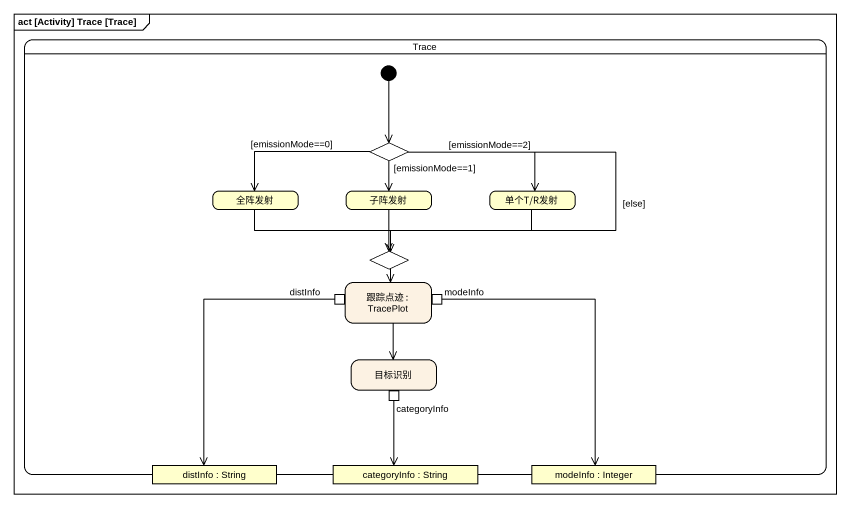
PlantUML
@startuml
mainframe act [Activity] Trace [Trace]
hide empty description
state Trace {
  state choice1 <<choice>> #FFFFCC
  state 全阵发射 #FFFFCC
  state 子阵发射 #FFFFCC
  state "单个T/R发射" as 单个T_R发射 #FFFFCC
  state "跟踪点迹 : TracePlot" as 跟踪点迹 {
    state distInfo <<outputPin>>
    state modeInfo <<outputPin>>
  }
  state choice2 <<choice>> #FFFFCC
  state 目标识别 {
    state categoryInfo <<outputPin>>
  }
  state "distInfo : String" as distInfo_2 <<object>> #FFFFCC
  state "categoryInfo : String" as categoryInfo_2 <<object>> #FFFFCC
  state "modeInfo : Integer" as modeInfo_2 <<object>> #FFFFCC
  [*] --> choice1
}
choice1 -left-> 全阵发射 : [emissionMode==0]
choice1 --> 子阵发射 : [emissionMode==1]
choice1 -right-> 单个T_R发射 : [emissionMode==2]
choice1 --> choice2 : [else]
全阵发射 -right-> choice2
子阵发射 --> choice2
单个T_R发射 -left-> choice2
跟踪点迹 --> 目标识别
choice2 --> 跟踪点迹
distInfo --> distInfo_2
modeInfo --> modeInfo_2
categoryInfo --> categoryInfo_2
@enduml
